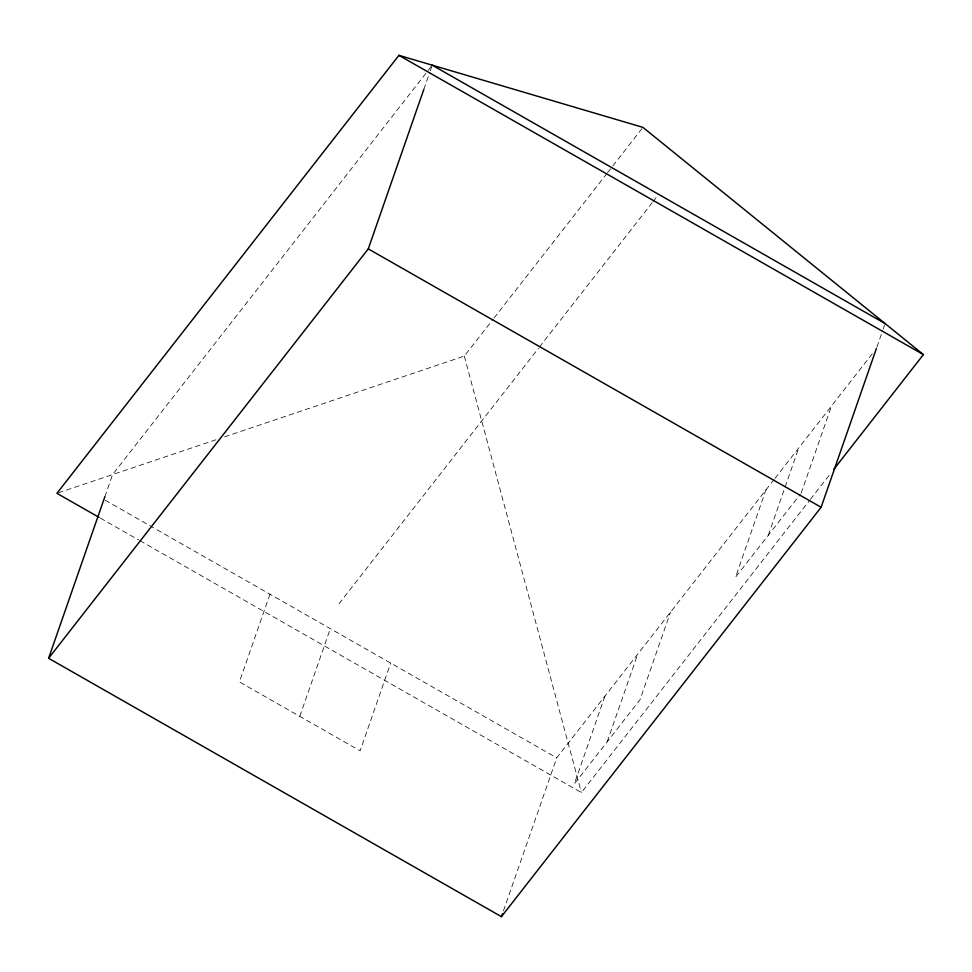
<?xml version="1.0" encoding="UTF-8"?>
<svg xmlns="http://www.w3.org/2000/svg" width="972" height="972" viewBox="0 0 972 972"><rect width="100%" height="100%" fill="white"/><g stroke="black" fill="none" stroke-linecap="round" stroke-linejoin="round"><path stroke-width="0.73" stroke-dasharray="4.86 3.65" d="M104.867 496.704L112.57 474.579L431.325 66.375M423.828 89.388L429.782 72.305M430.268 70.883L431.762 66.606M269.961 594.22L239.416 681.931L360.126 750.809L390.671 663.098M299.777 716.376L330.322 628.653M503.423 910.934L556.737 757.844L774.113 479.463M604.912 696.146L574.367 783.857L639.965 699.852L670.51 612.141M607.172 741.855L637.717 654.144M766.082 489.499L735.525 577.222L800.223 494.384M768.33 535.22L798.875 447.497M801.135 493.217L831.68 405.494M876.902 347.065L882.685 330.48M883.159 329.095L884.605 324.94M224.556 436.853L464.312 356.092L493.156 319.168M494.08 317.978L606.65 173.83M607.573 172.639L642.929 127.368M338.985 603.758L538.439 348.341M539.375 347.15L652.151 202.723M653.075 201.532L657.74 195.566M775.024 478.297L872.759 353.152M139.944 540.687L581.402 792.569L809.397 500.592M810.332 499.389L830.89 473.072M58.356 492.84L215.942 439.757M105.219 500.216L556.737 757.844M100.408 518.137L138.619 539.934M464.312 356.092L581.402 792.569"/><path stroke-width="1.46" d="M876.416 348.45L821.121 507.263L501.43 916.657L48.6 658.275L104.867 496.704M48.6 658.275L368.279 248.881L423.828 89.388M501.43 916.657L502.427 913.789M833.697 469.476L923.4 354.598L642.929 127.368L398.921 55.343L56.923 493.314L99.095 517.383M432.261 65.185L885.091 323.567M398.921 55.343L923.4 354.598M368.279 248.881L821.121 507.263"/></g></svg>
